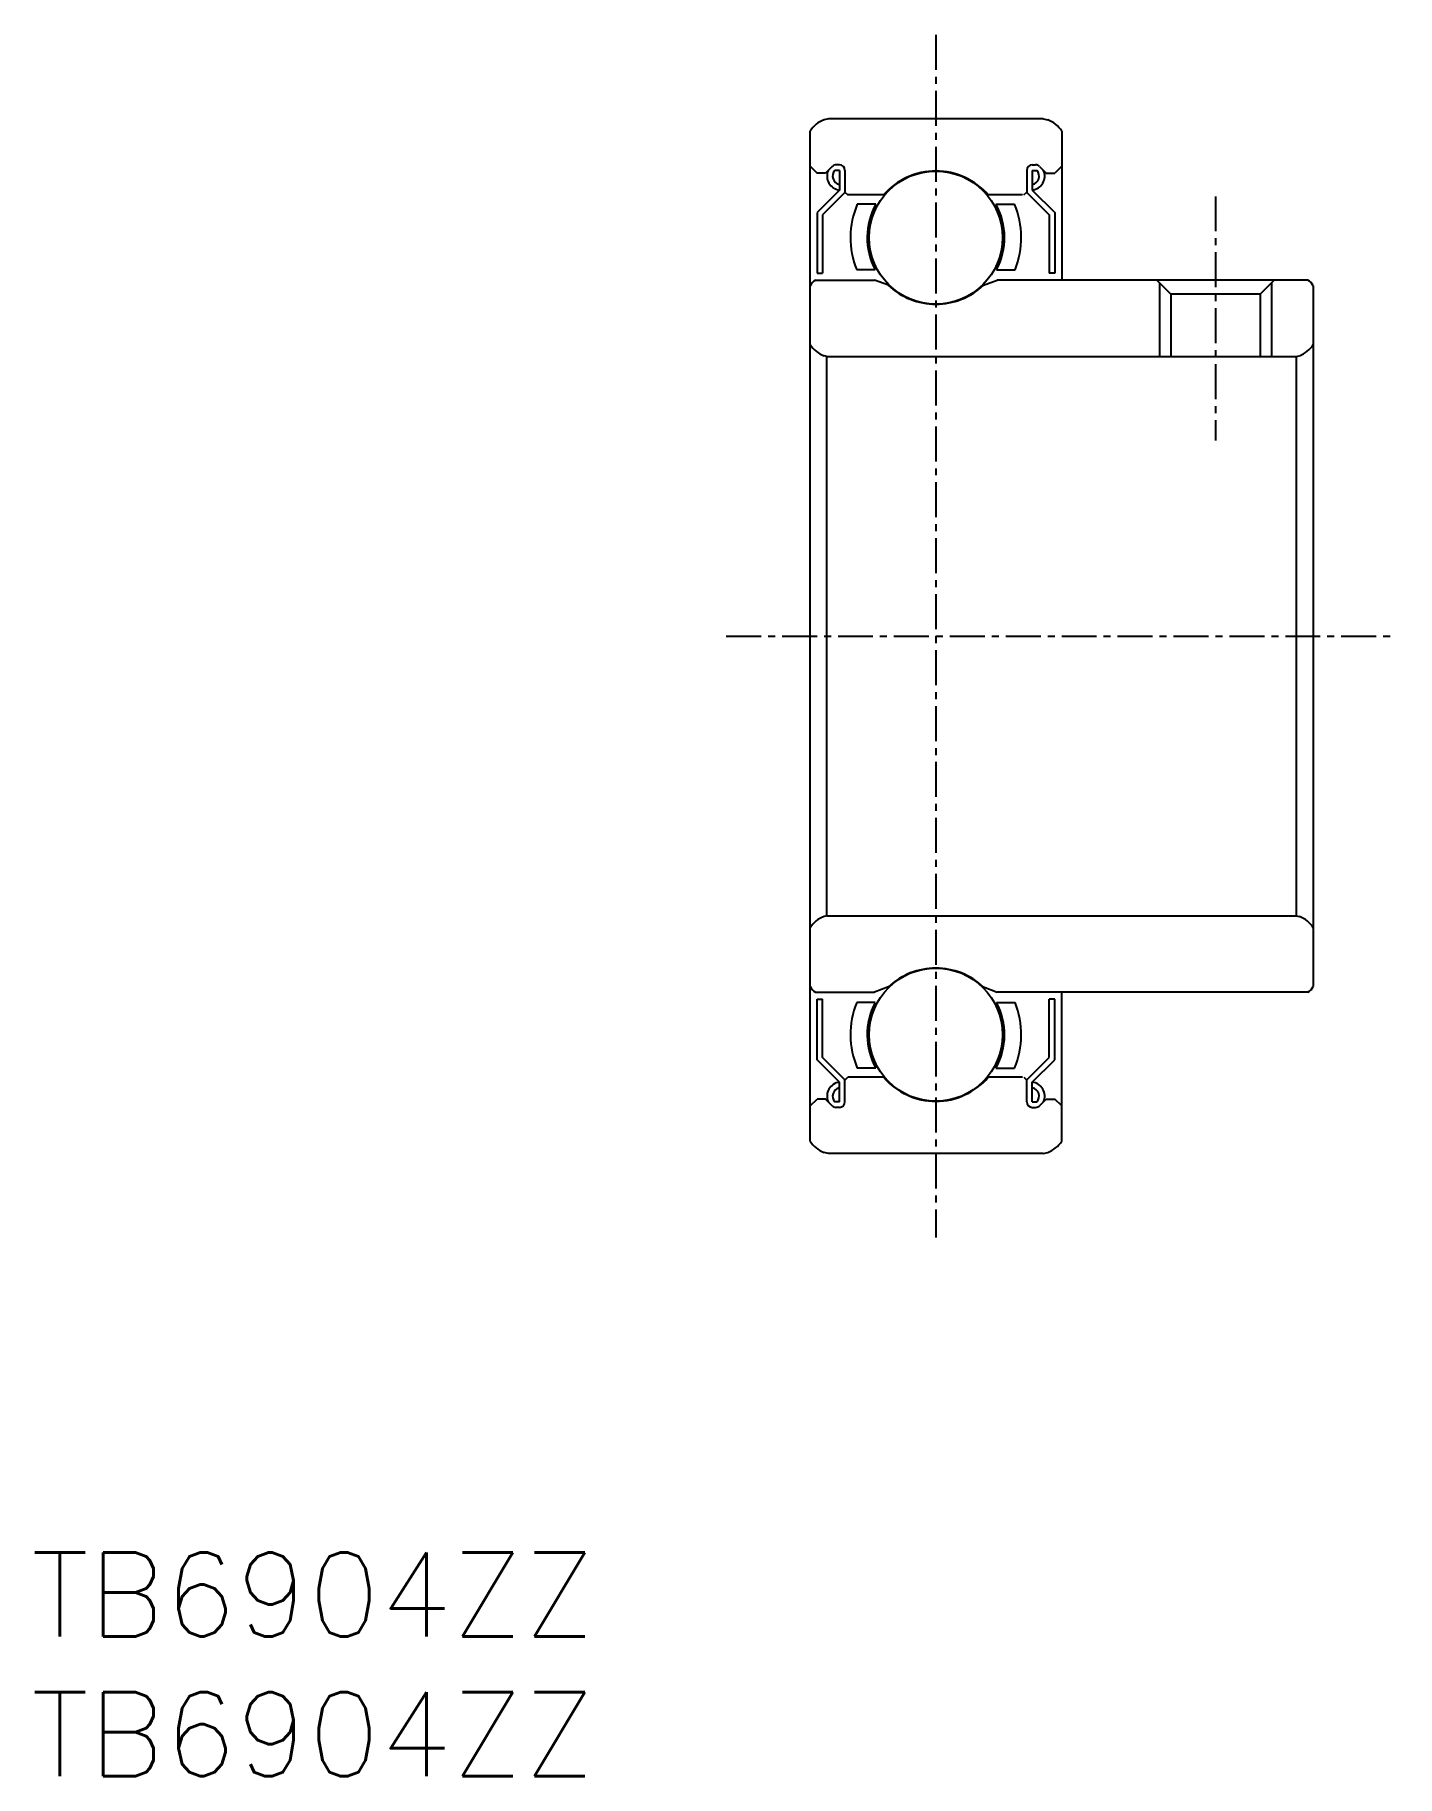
# Model space of a CAD drawing. Extents: x 44.9 to 93.6, y 37.3 to 99.6.
import ezdxf
from ezdxf.enums import TextEntityAlignment as Align

# ---------------------------------------------------------------- set-up
doc = ezdxf.new("R2010")
doc.units = 0
doc.linetypes.add('CENTER', pattern=[2, 1.25, -0.25, 0.25, -0.25])
doc.layers.get('0').update_dxf_attribs({"linetype": 'CONTINUOUS'})
doc.layers.add('CENTER', color=1, linetype='CENTER')
doc.styles.get("Standard").update_dxf_attribs({"font": 'txt.shx', "bigfont": 'extfont.shx'})

msp = doc.modelspace()

# ---------------------------------------------------------------- linework, layer by layer
at = {"color": 7, "linetype": 'CONTINUOUS'}
for p, q in [((73.302, 96.558), (73.138, 96.518)), ((80.974, 96.558), (73.302, 96.558)), ((80.974, 96.558), (81.138, 96.518)), ((72.638, 60), (72.638, 96.116)), ((81.638, 96.116), (81.638, 90.783)), ((72.638, 94.858), (72.888, 94.608)), ((73.429, 94.85), (73.188, 94.608)), ((73.429, 94.85), (73.288, 94.708)), ((73.688, 94.708), (73.524, 94.708)), ((73.688, 94.908), (73.571, 94.908)), ((73.688, 94.908), (73.571, 94.908)), ((73.688, 94.708), (73.688, 94.008)), ((73.888, 94.708), (73.888, 93.933)), ((73.888, 94.708), (73.888, 93.926)), ((80.388, 94.708), (80.388, 93.933)), ((80.388, 94.708), (80.388, 93.926)), ((80.588, 94.908), (80.705, 94.908)), ((80.588, 94.908), (80.705, 94.908)), ((80.588, 94.708), (80.752, 94.708)), ((80.588, 94.708), (80.588, 94.008)), ((80.847, 94.85), (81.088, 94.608)), ((80.847, 94.85), (80.988, 94.708)), ((81.638, 94.858), (81.388, 94.608)), ((73.188, 94.608), (72.888, 94.608)), ((73.688, 94.211), (73.688, 94.008)), ((80.588, 94.211), (80.588, 94.008)), ((81.088, 94.608), (81.388, 94.608)), ((73.688, 94.008), (72.888, 93.208)), ((73.888, 93.926), (73.088, 93.126)), ((73.888, 93.933), (73.988, 93.833)), ((75.266, 93.833), (73.988, 93.833)), ((74.995, 93.508), (74.327, 93.508)), ((80.238, 93.833), (79.011, 93.833)), ((79.281, 93.508), (79.949, 93.508)), ((80.288, 93.833), (80.388, 93.933)), ((80.388, 93.926), (81.188, 93.126)), ((80.588, 94.008), (81.388, 93.208)), ((72.888, 93.208), (72.888, 91.033)), ((73.088, 93.126), (73.088, 91.033)), ((81.188, 93.126), (81.188, 91.033)), ((81.388, 93.208), (81.388, 91.033)), ((72.888, 91.033), (73.088, 91.033)), ((74.968, 91.158), (74.306, 91.158)), ((79.308, 91.158), (79.97, 91.158)), ((81.388, 91.033), (81.188, 91.033)), ((72.838, 90.783), (74.945, 90.783)), ((75.438, 90.604), (74.945, 90.783)), ((78.838, 90.604), (79.332, 90.783)), ((90.438, 90.783), (79.332, 90.783)), ((85.538, 90.283), (85.038, 90.783)), ((85.138, 90.683), (85.138, 88.058)), ((88.738, 90.283), (85.538, 90.283)), ((85.538, 90.283), (85.538, 88.058)), ((89.238, 90.783), (88.738, 90.283)), ((88.738, 90.283), (88.738, 88.058)), ((89.138, 90.683), (89.138, 88.058)), ((90.638, 90.583), (90.638, 65.533)), ((73.24, 88.058), (73.138, 88.083)), ((73.24, 68.058), (73.24, 88.058)), ((73.24, 88.058), (90.036, 88.058)), ((90.036, 88.058), (90.138, 88.083)), ((90.036, 68.058), (90.036, 88.058)), ((73.24, 68.058), (73.138, 68.033)), ((73.24, 68.058), (90.036, 68.058)), ((90.036, 68.058), (90.138, 68.033)), ((75.438, 65.513), (74.945, 65.333)), ((78.838, 65.513), (79.332, 65.333)), ((72.838, 65.333), (74.945, 65.333)), ((72.888, 62.908), (72.888, 65.083)), ((72.888, 65.083), (73.088, 65.083)), ((73.088, 62.991), (73.088, 65.083)), ((74.968, 64.958), (74.306, 64.958)), ((79.308, 64.958), (79.97, 64.958)), ((90.438, 65.333), (79.332, 65.333)), ((81.188, 62.991), (81.188, 65.083)), ((81.388, 65.083), (81.188, 65.083)), ((81.388, 62.908), (81.388, 65.083)), ((81.638, 60), (81.638, 65.333)), ((73.688, 62.108), (72.888, 62.908)), ((73.888, 62.191), (73.088, 62.991)), ((80.388, 62.191), (81.188, 62.991)), ((80.588, 62.108), (81.388, 62.908)), ((73.888, 62.183), (73.988, 62.283)), ((75.266, 62.283), (73.988, 62.283)), ((74.995, 62.608), (74.327, 62.608)), ((80.238, 62.283), (79.011, 62.283)), ((79.281, 62.608), (79.949, 62.608)), ((80.288, 62.283), (80.388, 62.183)), ((73.688, 61.906), (73.688, 62.108)), ((73.688, 61.408), (73.688, 62.108)), ((73.888, 61.408), (73.888, 62.191)), ((73.888, 61.408), (73.888, 62.183)), ((80.388, 61.408), (80.388, 62.191)), ((80.388, 61.408), (80.388, 62.183)), ((80.588, 61.906), (80.588, 62.108)), ((80.588, 61.408), (80.588, 62.108)), ((72.638, 61.258), (72.888, 61.508)), ((73.188, 61.508), (72.888, 61.508)), ((73.429, 61.267), (73.188, 61.508)), ((73.429, 61.267), (73.288, 61.408)), ((73.688, 61.408), (73.524, 61.408)), ((73.688, 61.208), (73.571, 61.208)), ((73.688, 61.208), (73.571, 61.208)), ((80.588, 61.408), (80.752, 61.408)), ((80.588, 61.208), (80.705, 61.208)), ((80.588, 61.208), (80.705, 61.208)), ((80.847, 61.267), (81.088, 61.508)), ((80.847, 61.267), (80.988, 61.408)), ((81.088, 61.508), (81.388, 61.508)), ((81.638, 61.258), (81.388, 61.508)), ((73.302, 59.558), (73.138, 59.598)), ((80.974, 59.558), (73.302, 59.558)), ((80.974, 59.558), (81.138, 59.598))]:
    msp.add_line(p, q, dxfattribs=at)
for centre in [(77.138, 92.308), (77.138, 63.808)]:
    msp.add_circle(centre, 2.381, dxfattribs=at)
for centre, radius, start, end in [((73.482, 95.579), 1, 110.08689, 147.5057), ((80.795, 95.579), 1, 32.4943, 69.91311), ((73.745, 94.505), 0.5, 156.01608, 263.47368), ((73.571, 94.708), 0.2, 90, 135), ((73.571, 94.708), 0.2, 90, 135), ((73.745, 94.505), 0.3, 137.35397, 259.08033), ((73.688, 94.708), 0.2, 0, 90), ((73.688, 94.708), 0.2, 0, 90), ((77.138, 92.215), 2.475, 40.83928, 139.16072), ((80.588, 94.708), 0.2, 90, 180), ((80.588, 94.708), 0.2, 90, 180), ((80.531, 94.505), 0.3, 280.91967, 42.64603), ((80.531, 94.505), 0.5, 276.52632, 23.98392), ((80.705, 94.708), 0.2, 45, 90), ((80.705, 94.708), 0.2, 45, 90), ((77.138, 92.308), 3.056, 156.88125, 202.10333), ((77.138, 92.308), 2.456, 150.7547, 207.91709), ((77.138, 92.308), 2.456, 332.08291, 29.2453), ((77.138, 92.308), 3.056, 337.89667, 23.11875), ((73.003, 90.419), 0.4, 114.29519, 155.70481), ((77.138, 92.402), 2.475, 226.60801, 270), ((77.138, 92.402), 2.475, 270, 313.39199), ((90.274, 90.419), 0.4, 24.29519, 65.70481), ((73.482, 89.023), 1, 212.4943, 249.91311), ((89.795, 89.023), 1, 290.08689, 327.5057), ((73.482, 67.094), 1, 110.08689, 147.5057), ((89.795, 67.094), 1, 32.4943, 69.91311), ((77.138, 63.714), 2.475, 90, 133.39199), ((77.138, 63.714), 2.475, 46.60801, 90), ((73.003, 65.698), 0.4, 204.29519, 245.70481), ((90.274, 65.698), 0.4, 294.29519, 335.70481), ((77.138, 63.808), 3.056, 157.89667, 203.11875), ((77.138, 63.808), 2.456, 152.08291, 209.2453), ((77.138, 63.808), 2.456, 330.7547, 27.91709), ((77.138, 63.808), 3.056, 336.88125, 22.10333), ((77.138, 63.902), 2.475, 220.83928, 319.16072), ((73.745, 61.612), 0.5, 96.52632, 203.98392), ((73.745, 61.612), 0.3, 100.91967, 222.64603), ((80.531, 61.612), 0.5, 336.01608, 83.47368), ((80.531, 61.612), 0.3, 317.35397, 79.08033), ((73.571, 61.408), 0.2, 225, 270), ((73.571, 61.408), 0.2, 225, 270), ((73.688, 61.408), 0.2, 270, 0), ((73.688, 61.408), 0.2, 270, 0), ((80.588, 61.408), 0.2, 180, 270), ((80.588, 61.408), 0.2, 180, 270), ((80.705, 61.408), 0.2, 270, 315), ((80.705, 61.408), 0.2, 270, 315), ((73.482, 60.538), 1, 212.4943, 249.91311), ((80.795, 60.538), 1, 290.08689, 327.5057)]:
    msp.add_arc(centre, radius, start, end, dxfattribs=at)
at = {"layer": 'CENTER', "color": 1, "linetype": 'CENTER'}
for p, q in [((77.138, 99.558), (77.138, 56.558)), ((87.138, 93.783), (87.138, 85.058)), ((69.638, 78.058), (93.638, 78.058))]:
    msp.add_line(p, q, dxfattribs=at)

# ---------------------------------------------------------------- texts
at = {"color": 7, "linetype": 'CONTINUOUS'}
for p in [(44.782, 43.795), (44.782, 38.795)]:
    msp.add_text('TB6904ZZ', height=3, dxfattribs=at).set_placement(p, align=Align.MIDDLE_LEFT)

doc.saveas('drawing.dxf')
